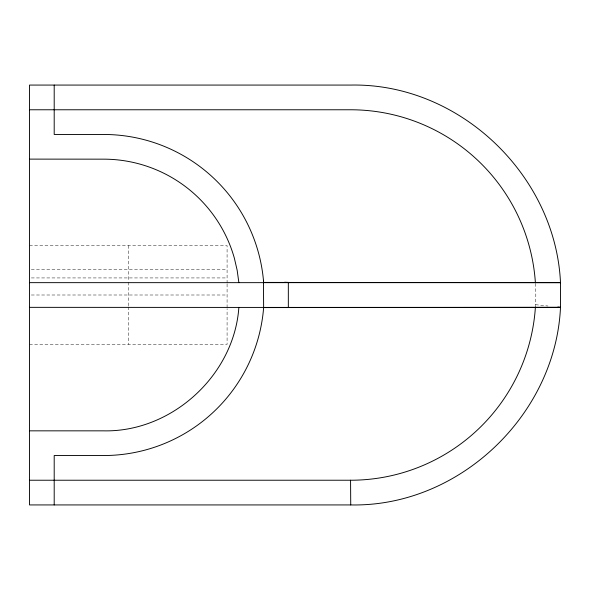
<?xml version="1.0" encoding="UTF-8"?>
<svg xmlns="http://www.w3.org/2000/svg" width="590" height="590" viewBox="0 0 590 590"><rect width="100%" height="100%" fill="white"/><g stroke="black" fill="none" stroke-linecap="round" stroke-linejoin="round"><path stroke-width="0.44" stroke-dasharray="2.95 2.21" d="M535.403 307.117L535.55 304.691A185.231 185.231 0 0 0 535.455 283.694M29.5 245.602L227.084 245.602L227.084 283.325M31.336 269.542L227.084 269.542M31.336 277.934L227.084 277.934M31.336 295L227.084 295M29.5 344.398L227.084 344.398L227.084 308.666M535.55 304.691L548.022 306.018M227.084 284.026L227.084 307.818M128.288 245.602L128.288 281.283M128.288 282.197L128.288 305.974M128.288 306.889L128.288 344.398"/><path stroke-width="0.89" d="M263.457 280.309L263.634 307.596A160.532 160.532 0 0 1 260.168 330.43L259.696 332.48A160.532 160.532 0 0 1 103.597 455.532L54.199 455.532L54.199 504.929M557.83 307.066L560.5 307.346C555.537 415.183 459.042 507.142 350.733 504.929L29.5 504.929L29.5 85.071L350.733 85.071C459.042 82.858 555.537 174.817 560.5 282.654L560.5 307.346L238.862 307.427C234.142 375.41 171.557 432.441 103.434 430.84L29.5 430.84M54.199 85.071L54.199 134.468L103.597 134.468A160.532 160.532 0 0 1 263.634 282.404L560.5 282.654L29.5 282.654M263.634 307.596L560.5 307.346M29.5 109.77L350.571 109.77A185.231 185.231 0 0 1 535.403 282.883M29.5 307.346L238.862 307.427M29.5 480.231L350.571 480.231A185.231 185.231 0 0 0 535.403 307.117M29.5 159.116L103.516 159.16A135.87 135.87 0 0 1 234.348 258.125L237.158 270.242L238.862 282.573M284.609 282.256L288.333 282.404L288.333 307.596M350.571 480.231L350.733 504.929"/></g></svg>
